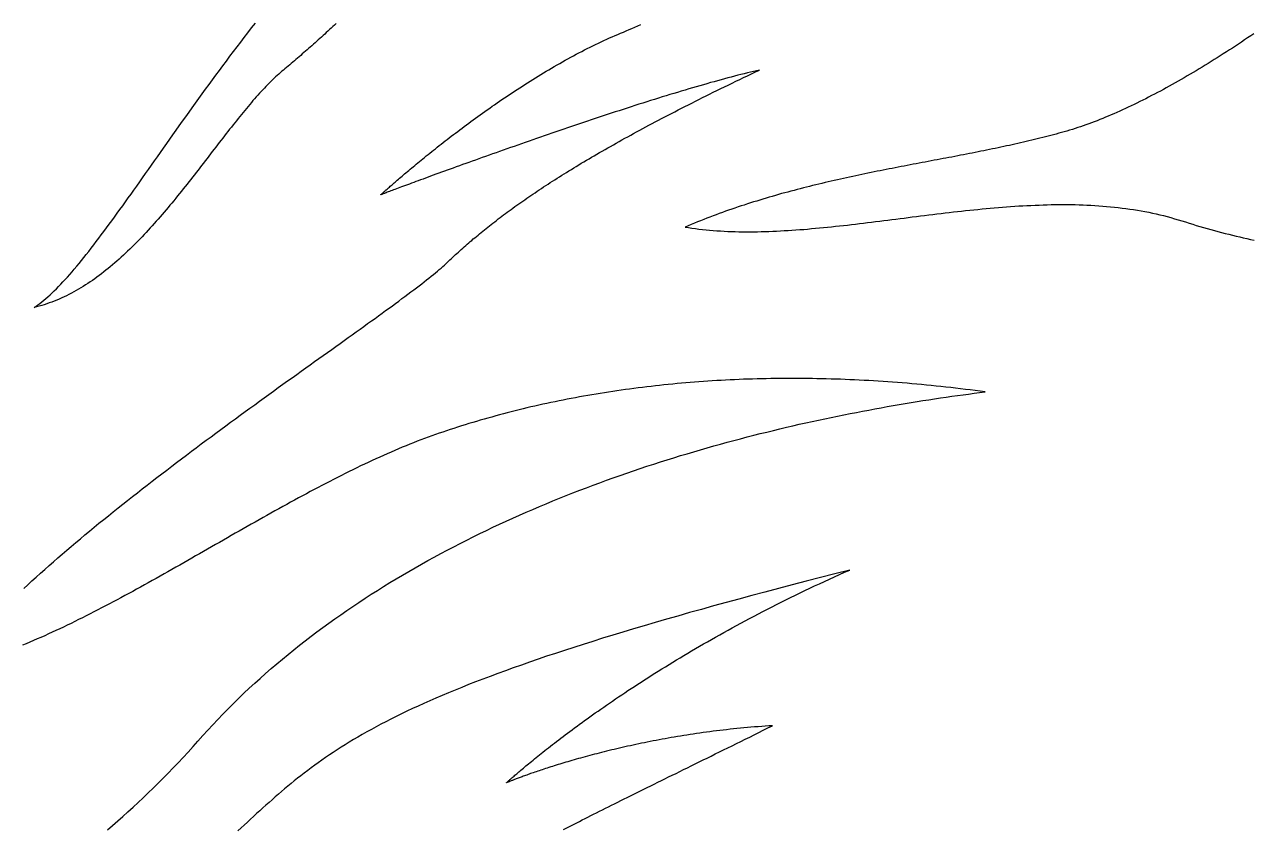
# Model space of a CAD drawing. Extents: x 5 to 105, y 2 to 136.
# Drawn here: x 23.48 to 37.65, y 98.69 to 107.98 of the extents above; entities that cross this region are included whole.
import ezdxf

# ---------------------------------------------------------------- set-up
doc = ezdxf.new("R2010")
doc.units = 0
doc.layers.get('0').update_dxf_attribs({"linetype": 'CONTINUOUS'})

msp = doc.modelspace()

# ---------------------------------------------------------------- linework, layer by layer
at = {"color": 7}
msp.add_lwpolyline([(31.1021, 105.6408), (31.1021, 105.6408)], close=True, dxfattribs=at)
for points in [[(23.5861, 104.712, 0), (23.6083, 104.727, 0), (23.6307, 104.743, 0), (23.6533, 104.76, 0), (23.6762, 104.777, 0), (23.6994, 104.796, 0), (23.7228, 104.816, 0), (23.7465, 104.837, 0), (23.7704, 104.859, 0), (23.7946, 104.881, 0), (23.8191, 104.905, 0), (23.8438, 104.929, 0), (23.8688, 104.955, 0), (23.894, 104.981, 0), (23.9195, 105.008, 0), (23.9452, 105.036, 0), (23.9712, 105.065, 0), (23.9975, 105.095, 0), (24.024, 105.126, 0), (24.0508, 105.157, 0), (24.0778, 105.189, 0), (24.1051, 105.222, 0), (24.1327, 105.256, 0), (24.1605, 105.29, 0), (24.1886, 105.325, 0), (24.2169, 105.361, 0), (24.2455, 105.398, 0), (24.2744, 105.435, 0), (24.3035, 105.473, 0), (24.3329, 105.512, 0), (24.3625, 105.551, 0), (24.3924, 105.591, 0), (24.4226, 105.631, 0), (24.453, 105.673, 0), (24.4837, 105.714, 0), (24.5147, 105.757, 0), (24.5459, 105.8, 0), (24.5774, 105.843, 0), (24.6092, 105.887, 0), (24.6412, 105.932, 0), (24.6735, 105.977, 0), (24.706, 106.022, 0), (24.7388, 106.069, 0), (24.7719, 106.115, 0), (24.8052, 106.162, 0), (24.8388, 106.21, 0), (24.8727, 106.258, 0), (24.9069, 106.306, 0), (24.9413, 106.355, 0), (24.9759, 106.404, 0), (25.0109, 106.453, 0), (25.0461, 106.503, 0), (25.0815, 106.553, 0), (25.1173, 106.604, 0), (25.1533, 106.655, 0), (25.1896, 106.706, 0), (25.2261, 106.758, 0), (25.2629, 106.809, 0), (25.3, 106.862, 0), (25.3374, 106.914, 0), (25.375, 106.967, 0), (25.4129, 107.019, 0), (25.451, 107.072, 0), (25.4894, 107.126, 0), (25.5281, 107.179, 0), (25.5671, 107.233, 0), (25.6064, 107.286, 0), (25.6459, 107.34, 0), (25.6856, 107.394, 0), (25.7257, 107.449, 0), (25.766, 107.503, 0), (25.8066, 107.557, 0), (25.8475, 107.612, 0), (25.8886, 107.666, 0), (25.93, 107.721, 0), (25.9717, 107.775, 0), (26.0137, 107.83, 0), (26.0559, 107.885, 0), (26.0984, 107.939, 0), (26.1412, 107.994, 0)], [(27.0735, 107.99, 0), (27.0545, 107.972, 0), (27.0356, 107.955, 0), (27.0167, 107.938, 0), (26.9979, 107.92, 0), (26.9791, 107.903, 0), (26.9603, 107.886, 0), (26.9416, 107.869, 0), (26.923, 107.852, 0), (26.9043, 107.835, 0), (26.8857, 107.818, 0), (26.8672, 107.802, 0), (26.8486, 107.785, 0), (26.8302, 107.768, 0), (26.8117, 107.752, 0), (26.7933, 107.735, 0), (26.7749, 107.719, 0), (26.7565, 107.703, 0), (26.7381, 107.687, 0), (26.7198, 107.671, 0), (26.7015, 107.655, 0), (26.6832, 107.639, 0), (26.665, 107.623, 0), (26.6467, 107.607, 0), (26.6285, 107.591, 0), (26.6103, 107.576, 0), (26.5921, 107.56, 0), (26.5739, 107.545, 0), (26.5557, 107.529, 0), (26.5376, 107.514, 0), (26.5194, 107.499, 0), (26.5013, 107.484, 0), (26.4831, 107.469, 0), (26.465, 107.454, 0)], [(30.3583, 107.879, 0), (30.3905, 107.892, 0), (30.423, 107.906, 0), (30.4559, 107.92, 0), (30.489, 107.935, 0), (30.5224, 107.95, 0), (30.5562, 107.965, 0), (30.5902, 107.98, 0)], [(27.589, 106.014, 0), (27.5893, 106.015, 0), (27.5901, 106.015, 0), (27.5914, 106.017, 0), (27.5932, 106.018, 0), (27.5955, 106.02, 0), (27.5983, 106.023, 0), (27.6016, 106.026, 0), (27.6055, 106.029, 0), (27.6098, 106.033, 0), (27.6146, 106.038, 0), (27.6198, 106.042, 0), (27.6256, 106.048, 0), (27.6318, 106.053, 0), (27.6385, 106.059, 0), (27.6457, 106.066, 0), (27.6533, 106.072, 0), (27.6614, 106.08, 0), (27.6699, 106.087, 0), (27.6789, 106.095, 0), (27.6884, 106.103, 0), (27.6982, 106.112, 0), (27.7085, 106.121, 0), (27.7192, 106.13, 0), (27.7304, 106.14, 0), (27.742, 106.15, 0), (27.754, 106.161, 0), (27.7664, 106.171, 0), (27.7792, 106.182, 0), (27.7924, 106.194, 0), (27.8061, 106.206, 0), (27.8201, 106.218, 0), (27.8345, 106.23, 0), (27.8493, 106.242, 0), (27.8645, 106.255, 0), (27.8801, 106.268, 0), (27.896, 106.282, 0), (27.9123, 106.296, 0), (27.929, 106.309, 0), (27.946, 106.324, 0), (27.9634, 106.338, 0), (27.9812, 106.353, 0), (27.9993, 106.368, 0), (28.0177, 106.383, 0), (28.0365, 106.398, 0), (28.0556, 106.414, 0), (28.0751, 106.43, 0), (28.0949, 106.446, 0), (28.115, 106.462, 0), (28.1354, 106.479, 0), (28.1561, 106.495, 0), (28.1772, 106.512, 0), (28.1985, 106.529, 0), (28.2202, 106.546, 0), (28.2421, 106.564, 0), (28.2644, 106.581, 0), (28.2869, 106.599, 0), (28.3097, 106.617, 0), (28.3328, 106.635, 0), (28.3562, 106.653, 0), (28.3799, 106.671, 0), (28.4038, 106.689, 0), (28.428, 106.708, 0), (28.4524, 106.727, 0), (28.4771, 106.745, 0), (28.502, 106.764, 0), (28.5272, 106.783, 0), (28.5526, 106.802, 0), (28.5783, 106.821, 0), (28.6042, 106.84, 0), (28.6303, 106.859, 0), (28.6567, 106.879, 0), (28.6833, 106.898, 0), (28.7101, 106.917, 0), (28.7371, 106.937, 0), (28.7643, 106.956, 0), (28.7917, 106.976, 0), (28.8193, 106.995, 0), (28.8471, 107.015, 0), (28.8751, 107.035, 0), (28.9033, 107.054, 0), (28.9316, 107.074, 0), (28.9602, 107.093, 0), (28.9889, 107.113, 0), (29.0178, 107.133, 0), (29.0468, 107.152, 0), (29.076, 107.172, 0), (29.1054, 107.191, 0), (29.1349, 107.211, 0), (29.1646, 107.23, 0), (29.1944, 107.25, 0), (29.2243, 107.269, 0), (29.2544, 107.288, 0), (29.2846, 107.307, 0), (29.3149, 107.327, 0), (29.3454, 107.346, 0), (29.376, 107.365, 0), (29.4066, 107.384, 0), (29.4374, 107.402, 0), (29.4683, 107.421, 0), (29.4993, 107.44, 0), (29.5304, 107.458, 0), (29.5616, 107.476, 0), (29.5929, 107.495, 0), (29.6242, 107.513, 0), (29.6557, 107.531, 0), (29.6872, 107.549, 0), (29.7187, 107.566, 0), (29.7504, 107.584, 0), (29.7821, 107.601, 0), (29.8138, 107.618, 0), (29.8456, 107.635, 0), (29.8775, 107.652, 0), (29.9094, 107.669, 0), (29.9414, 107.685, 0), (29.9733, 107.701, 0), (30.0053, 107.717, 0), (30.0374, 107.733, 0), (30.0694, 107.749, 0), (30.1015, 107.764, 0), (30.1336, 107.78, 0), (30.1657, 107.794, 0), (30.1978, 107.809, 0), (30.2299, 107.824, 0), (30.262, 107.838, 0), (30.2941, 107.852, 0), (30.3262, 107.865, 0), (30.3583, 107.879, 0)], [(37.6692, 107.871, 0), (37.634, 107.848, 0), (37.5988, 107.824, 0), (37.5637, 107.801, 0), (37.5286, 107.777, 0), (37.4934, 107.754, 0), (37.4583, 107.731, 0), (37.4233, 107.708, 0), (37.3882, 107.686, 0), (37.3531, 107.663, 0), (37.3181, 107.641, 0), (37.2831, 107.618, 0), (37.2482, 107.596, 0), (37.2132, 107.574, 0), (37.1783, 107.553, 0), (37.1434, 107.531, 0), (37.1086, 107.51, 0), (37.0738, 107.488, 0), (37.039, 107.467, 0), (37.0043, 107.446, 0), (36.9696, 107.426, 0), (36.935, 107.405, 0), (36.9004, 107.385, 0), (36.8658, 107.365, 0), (36.8313, 107.345, 0), (36.7969, 107.325, 0), (36.7625, 107.306, 0), (36.7281, 107.286, 0), (36.6938, 107.267, 0), (36.6596, 107.249, 0), (36.6254, 107.23, 0), (36.5913, 107.211, 0), (36.5573, 107.193, 0), (36.5233, 107.175, 0), (36.4894, 107.158, 0), (36.4556, 107.14, 0), (36.4218, 107.123, 0), (36.3881, 107.106, 0), (36.3545, 107.089, 0), (36.3209, 107.073, 0), (36.2875, 107.056, 0), (36.2541, 107.04, 0), (36.2208, 107.024, 0), (36.1876, 107.009, 0), (36.1544, 106.994, 0), (36.1214, 106.979, 0), (36.0884, 106.964, 0), (36.0556, 106.95, 0), (36.0228, 106.936, 0), (35.9901, 106.922, 0), (35.9575, 106.908, 0), (35.9251, 106.895, 0), (35.8927, 106.882, 0), (35.8604, 106.869, 0), (35.8282, 106.857, 0), (35.7962, 106.845, 0), (35.7642, 106.833, 0), (35.7323, 106.821, 0), (35.7006, 106.81, 0), (35.669, 106.799, 0), (35.6375, 106.789, 0), (35.6061, 106.779, 0), (35.5748, 106.769, 0), (35.5436, 106.759, 0), (35.5126, 106.75, 0), (35.4817, 106.741, 0)], [(26.465, 107.454, 0), (26.4468, 107.439, 0), (26.4287, 107.423, 0), (26.4104, 107.407, 0), (26.3922, 107.391, 0), (26.3739, 107.374, 0), (26.3556, 107.357, 0), (26.3372, 107.339, 0), (26.3189, 107.321, 0), (26.3004, 107.303, 0), (26.282, 107.284, 0), (26.2634, 107.265, 0), (26.2449, 107.246, 0), (26.2263, 107.226, 0), (26.2077, 107.206, 0), (26.189, 107.185, 0), (26.1703, 107.165, 0), (26.1515, 107.144, 0), (26.1327, 107.122, 0), (26.1138, 107.101, 0), (26.0949, 107.079, 0), (26.0759, 107.056, 0), (26.0569, 107.034, 0), (26.0379, 107.011, 0), (26.0187, 106.988, 0), (25.9996, 106.965, 0), (25.9803, 106.941, 0), (25.961, 106.918, 0), (25.9417, 106.894, 0), (25.9223, 106.869, 0), (25.9029, 106.845, 0), (25.8833, 106.82, 0), (25.8638, 106.796, 0), (25.8441, 106.771, 0), (25.8244, 106.745, 0), (25.8047, 106.72, 0), (25.7848, 106.695, 0), (25.7649, 106.669, 0), (25.745, 106.643, 0), (25.7249, 106.617, 0), (25.7048, 106.591, 0), (25.6847, 106.565, 0), (25.6644, 106.539, 0), (25.6441, 106.512, 0), (25.6238, 106.486, 0), (25.6033, 106.459, 0), (25.5828, 106.432, 0), (25.5622, 106.405, 0), (25.5415, 106.379, 0), (25.5208, 106.352, 0), (25.4999, 106.325, 0), (25.479, 106.298, 0), (25.458, 106.271, 0), (25.437, 106.244, 0), (25.4158, 106.217, 0), (25.3946, 106.189, 0), (25.3733, 106.162, 0), (25.3519, 106.135, 0), (25.3304, 106.108, 0), (25.3088, 106.081, 0), (25.2871, 106.054, 0), (25.2654, 106.027, 0), (25.2435, 106, 0), (25.2216, 105.973, 0), (25.1996, 105.946, 0), (25.1775, 105.919, 0), (25.1553, 105.893, 0), (25.133, 105.866, 0), (25.1106, 105.839, 0), (25.0881, 105.813, 0), (25.0655, 105.787, 0), (25.0428, 105.76, 0), (25.02, 105.734, 0), (24.9971, 105.708, 0), (24.9741, 105.682, 0), (24.9511, 105.657, 0), (24.9279, 105.631, 0), (24.9046, 105.606, 0), (24.8812, 105.58, 0), (24.8577, 105.555, 0), (24.834, 105.53, 0), (24.8103, 105.506, 0), (24.7865, 105.481, 0), (24.7626, 105.457, 0), (24.7385, 105.433, 0), (24.7143, 105.409, 0), (24.6901, 105.385, 0), (24.6657, 105.362, 0), (24.6412, 105.339, 0), (24.6166, 105.316, 0), (24.5918, 105.293, 0), (24.567, 105.271, 0), (24.542, 105.249, 0), (24.5169, 105.227, 0), (24.4917, 105.205, 0), (24.4664, 105.184, 0), (24.4409, 105.163, 0), (24.4154, 105.143, 0), (24.3897, 105.123, 0), (24.3638, 105.103, 0), (24.3379, 105.083, 0), (24.3118, 105.064, 0), (24.2856, 105.045, 0), (24.2593, 105.026, 0), (24.2328, 105.008, 0), (24.2062, 104.991, 0), (24.1795, 104.973, 0), (24.1526, 104.956, 0), (24.1256, 104.94, 0), (24.0985, 104.924, 0), (24.0712, 104.908, 0), (24.0438, 104.893, 0), (24.0163, 104.878, 0), (23.9886, 104.863, 0), (23.9608, 104.849, 0), (23.9329, 104.836, 0), (23.9048, 104.823, 0), (23.8765, 104.81, 0), (23.8481, 104.798, 0), (23.8196, 104.786, 0), (23.791, 104.775, 0), (23.7621, 104.765, 0), (23.7332, 104.755, 0), (23.7041, 104.745, 0), (23.6748, 104.736, 0), (23.6454, 104.727, 0), (23.6158, 104.72, 0), (23.5861, 104.712, 0)], [(31.9622, 107.454, 0), (31.928, 107.446, 0), (31.8931, 107.438, 0), (31.8578, 107.429, 0), (31.8219, 107.421, 0), (31.7855, 107.411, 0), (31.7487, 107.402, 0), (31.7113, 107.393, 0), (31.6735, 107.383, 0), (31.6353, 107.373, 0), (31.5966, 107.363, 0), (31.5575, 107.352, 0), (31.5179, 107.341, 0), (31.478, 107.33, 0), (31.4377, 107.319, 0), (31.397, 107.308, 0), (31.3559, 107.296, 0), (31.3145, 107.284, 0), (31.2727, 107.272, 0), (31.2307, 107.26, 0), (31.1883, 107.248, 0), (31.1456, 107.235, 0), (31.1027, 107.222, 0), (31.0594, 107.209, 0), (31.016, 107.196, 0), (30.9722, 107.183, 0), (30.9283, 107.17, 0), (30.8841, 107.156, 0), (30.8397, 107.143, 0), (30.7951, 107.129, 0), (30.7504, 107.115, 0), (30.7054, 107.101, 0), (30.6604, 107.087, 0), (30.6152, 107.072, 0), (30.5698, 107.058, 0), (30.5243, 107.043, 0), (30.4788, 107.029, 0), (30.4331, 107.014, 0), (30.3874, 106.999, 0), (30.3416, 106.984, 0), (30.2958, 106.97, 0), (30.2499, 106.955, 0), (30.204, 106.939, 0), (30.1581, 106.924, 0), (30.1122, 106.909, 0), (30.0663, 106.894, 0), (30.0204, 106.879, 0), (29.9746, 106.863, 0), (29.9288, 106.848, 0), (29.8831, 106.833, 0), (29.8375, 106.817, 0), (29.7919, 106.802, 0), (29.7465, 106.787, 0), (29.7012, 106.771, 0), (29.656, 106.756, 0), (29.611, 106.74, 0), (29.5661, 106.725, 0), (29.5214, 106.71, 0), (29.4769, 106.694, 0), (29.4325, 106.679, 0), (29.3884, 106.664, 0), (29.3445, 106.649, 0), (29.3009, 106.633, 0), (29.2574, 106.618, 0), (29.2143, 106.603, 0), (29.1714, 106.588, 0), (29.1288, 106.573, 0), (29.0865, 106.558, 0), (29.0446, 106.544, 0), (29.0029, 106.529, 0), (28.9616, 106.514, 0), (28.9206, 106.5, 0), (28.8801, 106.486, 0), (28.8398, 106.471, 0), (28.8, 106.457, 0), (28.7606, 106.443, 0), (28.7216, 106.429, 0), (28.683, 106.415, 0), (28.6449, 106.402, 0), (28.6072, 106.388, 0), (28.57, 106.375, 0), (28.5333, 106.362, 0), (28.497, 106.349, 0), (28.4613, 106.336, 0), (28.4261, 106.323, 0), (28.3914, 106.31, 0), (28.3573, 106.298, 0), (28.3238, 106.286, 0), (28.2908, 106.274, 0), (28.2584, 106.262, 0), (28.2266, 106.25, 0), (28.1954, 106.239, 0), (28.1648, 106.228, 0), (28.1349, 106.217, 0), (28.1056, 106.206, 0), (28.077, 106.196, 0), (28.049, 106.185, 0), (28.0218, 106.175, 0), (27.9952, 106.166, 0), (27.9694, 106.156, 0), (27.9443, 106.147, 0), (27.9199, 106.138, 0), (27.8963, 106.129, 0), (27.8735, 106.121, 0), (27.8514, 106.112, 0), (27.8301, 106.105, 0), (27.8096, 106.097, 0), (27.79, 106.09, 0), (27.7712, 106.083, 0), (27.7532, 106.076, 0), (27.7361, 106.07, 0), (27.7199, 106.064, 0), (27.7045, 106.058, 0), (27.69, 106.052, 0), (27.6765, 106.047, 0), (27.6639, 106.043, 0), (27.6522, 106.038, 0), (27.6414, 106.034, 0), (27.6316, 106.03, 0), (27.6228, 106.027, 0), (27.615, 106.024, 0), (27.6082, 106.022, 0), (27.6024, 106.019, 0), (27.5976, 106.018, 0), (27.5939, 106.016, 0), (27.5912, 106.015, 0), (27.5896, 106.015, 0), (27.589, 106.014, 0)], [(28.3568, 105.233, 0), (28.3724, 105.248, 0), (28.3881, 105.263, 0), (28.404, 105.278, 0), (28.42, 105.293, 0), (28.4361, 105.308, 0), (28.4523, 105.323, 0), (28.4686, 105.338, 0), (28.4851, 105.353, 0), (28.5017, 105.368, 0), (28.5185, 105.383, 0), (28.5353, 105.398, 0), (28.5524, 105.413, 0), (28.5695, 105.428, 0), (28.5869, 105.443, 0), (28.6043, 105.458, 0), (28.6219, 105.473, 0), (28.6397, 105.488, 0), (28.6576, 105.504, 0), (28.6756, 105.519, 0), (28.6938, 105.534, 0), (28.7122, 105.549, 0), (28.7307, 105.565, 0), (28.7494, 105.58, 0), (28.7683, 105.595, 0), (28.7873, 105.611, 0), (28.8065, 105.626, 0), (28.8258, 105.641, 0), (28.8454, 105.657, 0), (28.8651, 105.672, 0), (28.885, 105.688, 0), (28.905, 105.703, 0), (28.9252, 105.719, 0), (28.9457, 105.735, 0), (28.9663, 105.75, 0), (28.987, 105.766, 0), (29.008, 105.782, 0), (29.0292, 105.797, 0), (29.0505, 105.813, 0), (29.0721, 105.829, 0), (29.0938, 105.845, 0), (29.1158, 105.861, 0), (29.1379, 105.877, 0), (29.1602, 105.893, 0), (29.1828, 105.909, 0), (29.2055, 105.925, 0), (29.2285, 105.941, 0), (29.2517, 105.957, 0), (29.2751, 105.973, 0), (29.2986, 105.989, 0), (29.3225, 106.006, 0), (29.3465, 106.022, 0), (29.3707, 106.038, 0), (29.3952, 106.055, 0), (29.4199, 106.071, 0), (29.4448, 106.088, 0), (29.47, 106.104, 0), (29.4953, 106.121, 0), (29.5209, 106.138, 0), (29.5468, 106.154, 0), (29.5729, 106.171, 0), (29.5992, 106.188, 0), (29.6257, 106.205, 0), (29.6525, 106.222, 0), (29.6796, 106.239, 0), (29.7068, 106.256, 0), (29.7344, 106.273, 0), (29.7622, 106.29, 0), (29.7902, 106.307, 0), (29.8185, 106.325, 0), (29.847, 106.342, 0), (29.8758, 106.36, 0), (29.9049, 106.377, 0), (29.9342, 106.395, 0), (29.9638, 106.412, 0), (29.9937, 106.43, 0), (30.0238, 106.448, 0), (30.0542, 106.465, 0), (30.0848, 106.483, 0), (30.1158, 106.501, 0), (30.147, 106.519, 0), (30.1785, 106.537, 0), (30.2102, 106.555, 0), (30.2423, 106.573, 0), (30.2746, 106.592, 0), (30.3073, 106.61, 0), (30.3402, 106.628, 0), (30.3734, 106.647, 0), (30.4069, 106.666, 0), (30.4407, 106.684, 0), (30.4747, 106.703, 0), (30.5091, 106.722, 0), (30.5438, 106.74, 0), (30.5788, 106.759, 0), (30.6141, 106.778, 0), (30.6497, 106.798, 0), (30.6856, 106.817, 0), (30.7218, 106.836, 0), (30.7583, 106.855, 0), (30.7951, 106.875, 0), (30.8323, 106.894, 0), (30.8698, 106.914, 0), (30.9075, 106.933, 0), (30.9457, 106.953, 0), (30.9841, 106.973, 0), (31.0229, 106.993, 0), (31.062, 107.013, 0), (31.1014, 107.033, 0), (31.1411, 107.053, 0), (31.1812, 107.073, 0), (31.2216, 107.094, 0), (31.2624, 107.114, 0), (31.3035, 107.135, 0), (31.345, 107.155, 0), (31.3867, 107.176, 0), (31.4289, 107.197, 0), (31.4714, 107.218, 0), (31.5142, 107.239, 0), (31.5574, 107.26, 0), (31.6009, 107.281, 0), (31.6448, 107.302, 0), (31.6891, 107.324, 0), (31.7337, 107.345, 0), (31.7787, 107.367, 0), (31.824, 107.388, 0), (31.8697, 107.41, 0), (31.9158, 107.432, 0), (31.9622, 107.454, 0)], [(35.4817, 106.741, 0), (35.4508, 106.732, 0), (35.4198, 106.724, 0), (35.3888, 106.715, 0), (35.3576, 106.707, 0), (35.3264, 106.699, 0), (35.2951, 106.69, 0), (35.2636, 106.682, 0), (35.2321, 106.674, 0), (35.2005, 106.666, 0), (35.1689, 106.658, 0), (35.1371, 106.651, 0), (35.1053, 106.643, 0), (35.0733, 106.635, 0), (35.0413, 106.628, 0), (35.0093, 106.62, 0), (34.9771, 106.613, 0), (34.9448, 106.606, 0), (34.9125, 106.599, 0), (34.8801, 106.591, 0), (34.8477, 106.584, 0), (34.8151, 106.577, 0), (34.7825, 106.57, 0), (34.7498, 106.563, 0), (34.717, 106.556, 0), (34.6842, 106.549, 0), (34.6512, 106.543, 0), (34.6182, 106.536, 0), (34.5852, 106.529, 0), (34.5521, 106.522, 0), (34.5189, 106.516, 0), (34.4856, 106.509, 0), (34.4523, 106.502, 0), (34.4189, 106.496, 0), (34.3854, 106.489, 0), (34.3519, 106.483, 0), (34.3183, 106.476, 0), (34.2847, 106.47, 0), (34.2509, 106.463, 0), (34.2172, 106.457, 0), (34.1833, 106.45, 0), (34.1494, 106.444, 0), (34.1155, 106.437, 0), (34.0815, 106.431, 0), (34.0474, 106.425, 0), (34.0133, 106.418, 0), (33.9791, 106.412, 0), (33.9449, 106.405, 0), (33.9106, 106.399, 0), (33.8763, 106.392, 0), (33.8419, 106.386, 0), (33.8074, 106.379, 0), (33.7729, 106.373, 0), (33.7384, 106.366, 0), (33.7038, 106.359, 0), (33.6692, 106.353, 0), (33.6345, 106.346, 0), (33.5997, 106.34, 0), (33.565, 106.333, 0), (33.5301, 106.326, 0), (33.4953, 106.319, 0), (33.4604, 106.312, 0), (33.4254, 106.306, 0), (33.3904, 106.299, 0), (33.3554, 106.292, 0), (33.3203, 106.285, 0), (33.2852, 106.277, 0), (33.2501, 106.27, 0), (33.2149, 106.263, 0), (33.1796, 106.256, 0), (33.1444, 106.249, 0), (33.1091, 106.241, 0), (33.0738, 106.234, 0), (33.0384, 106.226, 0), (33.003, 106.218, 0), (32.9676, 106.211, 0), (32.9321, 106.203, 0), (32.8966, 106.195, 0), (32.8611, 106.187, 0), (32.8256, 106.179, 0), (32.79, 106.171, 0), (32.7544, 106.163, 0), (32.7188, 106.154, 0), (32.6831, 106.146, 0), (32.6475, 106.138, 0), (32.6118, 106.129, 0), (32.576, 106.12, 0), (32.5403, 106.111, 0), (32.5045, 106.102, 0), (32.4688, 106.093, 0), (32.4329, 106.084, 0), (32.3971, 106.075, 0), (32.3613, 106.065, 0), (32.3254, 106.056, 0), (32.2896, 106.046, 0), (32.2537, 106.036, 0), (32.2178, 106.027, 0), (32.1819, 106.017, 0), (32.1459, 106.006, 0), (32.11, 105.996, 0), (32.074, 105.986, 0), (32.0381, 105.975, 0), (32.0021, 105.964, 0), (31.9661, 105.953, 0), (31.9301, 105.942, 0), (31.8941, 105.931, 0), (31.8581, 105.92, 0), (31.8221, 105.908, 0), (31.7861, 105.896, 0), (31.7501, 105.885, 0), (31.7141, 105.873, 0), (31.6781, 105.86, 0), (31.642, 105.848, 0), (31.606, 105.836, 0), (31.57, 105.823, 0), (31.534, 105.81, 0), (31.4979, 105.797, 0), (31.4619, 105.784, 0), (31.4259, 105.77, 0), (31.3899, 105.757, 0), (31.3539, 105.743, 0), (31.3179, 105.729, 0), (31.2819, 105.715, 0), (31.2459, 105.7, 0), (31.2099, 105.686, 0), (31.174, 105.671, 0), (31.138, 105.656, 0), (31.1021, 105.641, 0)], [(31.1022, 105.641, 0), (31.1421, 105.635, 0), (31.1823, 105.629, 0), (31.2226, 105.623, 0), (31.2632, 105.618, 0), (31.304, 105.613, 0), (31.345, 105.609, 0), (31.3862, 105.605, 0), (31.4276, 105.602, 0), (31.4692, 105.599, 0), (31.511, 105.596, 0), (31.553, 105.594, 0), (31.5952, 105.592, 0), (31.6375, 105.59, 0), (31.6801, 105.589, 0), (31.7228, 105.588, 0), (31.7656, 105.587, 0), (31.8087, 105.587, 0), (31.8519, 105.587, 0), (31.8953, 105.587, 0), (31.9388, 105.588, 0), (31.9825, 105.589, 0), (32.0264, 105.59, 0), (32.0704, 105.592, 0), (32.1145, 105.593, 0), (32.1588, 105.595, 0), (32.2032, 105.597, 0), (32.2478, 105.6, 0), (32.2925, 105.603, 0), (32.3373, 105.605, 0), (32.3823, 105.609, 0), (32.4274, 105.612, 0), (32.4726, 105.615, 0), (32.5179, 105.619, 0), (32.5634, 105.623, 0), (32.6089, 105.627, 0), (32.6546, 105.631, 0), (32.7003, 105.636, 0), (32.7462, 105.64, 0), (32.7922, 105.645, 0), (32.8382, 105.65, 0), (32.8844, 105.655, 0), (32.9306, 105.66, 0), (32.9769, 105.665, 0), (33.0233, 105.671, 0), (33.0698, 105.676, 0), (33.1164, 105.682, 0), (33.163, 105.687, 0), (33.2097, 105.693, 0), (33.2565, 105.699, 0), (33.3033, 105.704, 0), (33.3502, 105.71, 0), (33.3971, 105.716, 0), (33.4441, 105.722, 0), (33.4912, 105.728, 0), (33.5383, 105.734, 0), (33.5854, 105.74, 0), (33.6326, 105.746, 0), (33.6798, 105.752, 0), (33.727, 105.758, 0), (33.7743, 105.764, 0), (33.8216, 105.77, 0), (33.8689, 105.776, 0), (33.9163, 105.782, 0), (33.9636, 105.788, 0), (34.011, 105.793, 0), (34.0584, 105.799, 0), (34.1058, 105.805, 0), (34.1532, 105.81, 0), (34.2006, 105.816, 0), (34.248, 105.821, 0), (34.2953, 105.826, 0), (34.3427, 105.832, 0), (34.3901, 105.837, 0), (34.4374, 105.842, 0), (34.4848, 105.846, 0), (34.5321, 105.851, 0), (34.5794, 105.855, 0), (34.6266, 105.86, 0), (34.6738, 105.864, 0), (34.721, 105.868, 0), (34.7682, 105.872, 0), (34.8153, 105.875, 0), (34.8624, 105.879, 0), (34.9094, 105.882, 0), (34.9563, 105.885, 0), (35.0032, 105.888, 0), (35.0501, 105.89, 0), (35.0969, 105.892, 0), (35.1436, 105.894, 0), (35.1903, 105.896, 0), (35.2369, 105.898, 0), (35.2834, 105.899, 0), (35.3298, 105.9, 0), (35.3762, 105.901, 0), (35.4224, 105.901, 0), (35.4686, 105.901, 0), (35.5147, 105.901, 0), (35.5607, 105.9, 0), (35.6066, 105.9, 0), (35.6524, 105.898, 0), (35.6981, 105.897, 0), (35.7437, 105.895, 0), (35.7892, 105.893, 0), (35.8345, 105.89, 0), (35.8798, 105.887, 0), (35.9249, 105.884, 0), (35.9699, 105.88, 0), (36.0148, 105.876, 0), (36.0596, 105.872, 0), (36.1042, 105.867, 0), (36.1487, 105.861, 0), (36.193, 105.856, 0), (36.2372, 105.849, 0), (36.2813, 105.843, 0), (36.3252, 105.836, 0), (36.369, 105.828, 0), (36.4126, 105.82, 0), (36.456, 105.812, 0), (36.4993, 105.803, 0), (36.5424, 105.793, 0), (36.5853, 105.783, 0), (36.6281, 105.773, 0), (36.6707, 105.762, 0), (36.7131, 105.75, 0), (36.7554, 105.738, 0), (36.7974, 105.726, 0), (36.8393, 105.713, 0)], [(36.8393, 105.713, 0), (36.8811, 105.7, 0), (36.9228, 105.686, 0), (36.9645, 105.674, 0), (37.0062, 105.661, 0), (37.0479, 105.649, 0), (37.0896, 105.637, 0), (37.1313, 105.625, 0), (37.173, 105.613, 0), (37.2147, 105.602, 0), (37.2564, 105.591, 0), (37.2981, 105.58, 0), (37.3399, 105.569, 0), (37.3816, 105.558, 0), (37.4234, 105.548, 0), (37.4651, 105.538, 0), (37.5069, 105.528, 0), (37.5488, 105.518, 0), (37.5906, 105.508, 0), (37.6325, 105.499, 0), (37.6745, 105.49, 0)], [(23.4663, 101.47, 0), (23.5137, 101.514, 0), (23.5616, 101.558, 0), (23.61, 101.601, 0), (23.659, 101.646, 0), (23.7085, 101.69, 0), (23.7584, 101.734, 0), (23.8088, 101.778, 0), (23.8597, 101.822, 0), (23.9111, 101.867, 0), (23.9628, 101.911, 0), (24.015, 101.955, 0), (24.0675, 102, 0), (24.1204, 102.044, 0), (24.1737, 102.088, 0), (24.2273, 102.133, 0), (24.2813, 102.177, 0), (24.3355, 102.222, 0), (24.39, 102.266, 0), (24.4449, 102.31, 0), (24.4999, 102.355, 0), (24.5552, 102.399, 0), (24.6108, 102.443, 0), (24.6665, 102.487, 0), (24.7224, 102.531, 0), (24.7785, 102.575, 0), (24.8348, 102.619, 0), (24.8912, 102.663, 0), (24.9477, 102.707, 0), (25.0043, 102.75, 0), (25.061, 102.794, 0), (25.1178, 102.837, 0), (25.1747, 102.881, 0), (25.2316, 102.924, 0), (25.2885, 102.967, 0), (25.3454, 103.01, 0), (25.4023, 103.053, 0), (25.4592, 103.095, 0), (25.5161, 103.138, 0), (25.5728, 103.18, 0), (25.6295, 103.222, 0), (25.6862, 103.264, 0), (25.7427, 103.305, 0), (25.7991, 103.347, 0), (25.8553, 103.388, 0), (25.9114, 103.429, 0), (25.9673, 103.47, 0), (26.023, 103.511, 0), (26.0785, 103.551, 0), (26.1338, 103.591, 0), (26.1888, 103.631, 0), (26.2436, 103.671, 0), (26.2981, 103.71, 0), (26.3523, 103.749, 0), (26.4062, 103.788, 0), (26.4598, 103.827, 0), (26.513, 103.865, 0), (26.5659, 103.903, 0), (26.6184, 103.94, 0), (26.6705, 103.978, 0), (26.7222, 104.015, 0), (26.7735, 104.052, 0), (26.8243, 104.088, 0), (26.8747, 104.124, 0), (26.9246, 104.16, 0), (26.974, 104.195, 0), (27.0229, 104.23, 0), (27.0713, 104.264, 0), (27.1192, 104.298, 0), (27.1665, 104.332, 0), (27.2132, 104.366, 0), (27.2593, 104.399, 0), (27.3048, 104.431, 0), (27.3497, 104.464, 0), (27.3939, 104.495, 0), (27.4375, 104.527, 0), (27.4804, 104.558, 0), (27.5226, 104.588, 0), (27.5641, 104.618, 0), (27.6049, 104.648, 0), (27.645, 104.677, 0), (27.6843, 104.705, 0), (27.7228, 104.733, 0), (27.7605, 104.761, 0), (27.7974, 104.788, 0), (27.8335, 104.815, 0), (27.8688, 104.841, 0), (27.9032, 104.867, 0), (27.9367, 104.892, 0), (27.9693, 104.917, 0), (28.0011, 104.941, 0), (28.0319, 104.964, 0), (28.0617, 104.987, 0), (28.0906, 105.01, 0), (28.1186, 105.032, 0), (28.1455, 105.053, 0), (28.1714, 105.074, 0), (28.1964, 105.094, 0), (28.2202, 105.113, 0), (28.243, 105.132, 0), (28.2648, 105.151, 0), (28.2854, 105.168, 0), (28.305, 105.185, 0), (28.3234, 105.202, 0), (28.3407, 105.218, 0), (28.3568, 105.233, 0)], [(34.567, 103.739, 0), (34.51, 103.747, 0), (34.4532, 103.754, 0), (34.3964, 103.761, 0), (34.3397, 103.768, 0), (34.2831, 103.775, 0), (34.2265, 103.782, 0), (34.1701, 103.788, 0), (34.1137, 103.795, 0), (34.0574, 103.801, 0), (34.0012, 103.807, 0), (33.9451, 103.812, 0), (33.8891, 103.818, 0), (33.8332, 103.823, 0), (33.7773, 103.828, 0), (33.7216, 103.833, 0), (33.6659, 103.838, 0), (33.6103, 103.842, 0), (33.5549, 103.847, 0), (33.4995, 103.851, 0), (33.4442, 103.855, 0), (33.389, 103.859, 0), (33.3339, 103.862, 0), (33.2789, 103.866, 0), (33.2239, 103.869, 0), (33.1691, 103.872, 0), (33.1144, 103.875, 0), (33.0597, 103.877, 0), (33.0052, 103.88, 0), (32.9508, 103.882, 0), (32.8964, 103.884, 0), (32.8422, 103.886, 0), (32.788, 103.887, 0), (32.734, 103.889, 0), (32.68, 103.89, 0), (32.6262, 103.891, 0), (32.5724, 103.892, 0), (32.5188, 103.893, 0), (32.4653, 103.894, 0), (32.4118, 103.894, 0), (32.3585, 103.894, 0), (32.3053, 103.894, 0), (32.2521, 103.894, 0), (32.1991, 103.893, 0), (32.1462, 103.893, 0), (32.0934, 103.892, 0), (32.0407, 103.891, 0), (31.9881, 103.89, 0), (31.9356, 103.889, 0), (31.8832, 103.887, 0), (31.831, 103.886, 0), (31.7788, 103.884, 0), (31.7268, 103.882, 0), (31.6748, 103.879, 0), (31.623, 103.877, 0), (31.5713, 103.874, 0), (31.5197, 103.872, 0), (31.4682, 103.869, 0), (31.4168, 103.866, 0), (31.3656, 103.862, 0), (31.3144, 103.859, 0), (31.2634, 103.855, 0), (31.2125, 103.851, 0), (31.1617, 103.847, 0), (31.111, 103.843, 0), (31.0604, 103.839, 0), (31.01, 103.834, 0), (30.9597, 103.829, 0), (30.9095, 103.824, 0), (30.8594, 103.819, 0), (30.8094, 103.814, 0), (30.7596, 103.808, 0), (30.7098, 103.803, 0), (30.6602, 103.797, 0), (30.6108, 103.791, 0), (30.5614, 103.785, 0), (30.5122, 103.779, 0), (30.4631, 103.772, 0), (30.4141, 103.765, 0), (30.3652, 103.759, 0), (30.3165, 103.752, 0), (30.2679, 103.744, 0), (30.2194, 103.737, 0), (30.1711, 103.729, 0), (30.1228, 103.722, 0), (30.0747, 103.714, 0), (30.0268, 103.706, 0), (29.9789, 103.698, 0), (29.9312, 103.689, 0), (29.8837, 103.681, 0), (29.8362, 103.672, 0), (29.7889, 103.663, 0), (29.7417, 103.654, 0), (29.6947, 103.645, 0), (29.6478, 103.635, 0), (29.601, 103.626, 0), (29.5544, 103.616, 0), (29.5079, 103.606, 0), (29.4615, 103.596, 0), (29.4153, 103.586, 0), (29.3692, 103.575, 0), (29.3232, 103.565, 0), (29.2774, 103.554, 0), (29.2317, 103.543, 0), (29.1862, 103.532, 0), (29.1408, 103.52, 0), (29.0955, 103.509, 0), (29.0504, 103.497, 0), (29.0054, 103.486, 0), (28.9606, 103.474, 0), (28.9159, 103.462, 0), (28.8713, 103.449, 0), (28.8269, 103.437, 0), (28.7827, 103.424, 0), (28.7386, 103.412, 0), (28.6946, 103.399, 0), (28.6508, 103.386, 0), (28.6071, 103.373, 0), (28.5636, 103.359, 0), (28.5202, 103.346, 0), (28.477, 103.332, 0), (28.4339, 103.318, 0), (28.391, 103.304, 0), (28.3482, 103.29, 0), (28.3055, 103.276, 0), (28.2631, 103.261, 0), (28.2207, 103.246, 0), (28.1786, 103.232, 0)], [(25.4779, 99.7084, 0), (25.5346, 99.7722, 0), (25.5919, 99.8354, 0), (25.6497, 99.8979, 0), (25.7082, 99.9598, 0), (25.7673, 100.021, 0), (25.8269, 100.082, 0), (25.8871, 100.142, 0), (25.9478, 100.201, 0), (26.0092, 100.26, 0), (26.071, 100.318, 0), (26.1334, 100.376, 0), (26.1963, 100.432, 0), (26.2597, 100.489, 0), (26.3236, 100.545, 0), (26.3881, 100.6, 0), (26.453, 100.654, 0), (26.5183, 100.708, 0), (26.5842, 100.761, 0), (26.6505, 100.814, 0), (26.7173, 100.866, 0), (26.7845, 100.918, 0), (26.8521, 100.969, 0), (26.9202, 101.02, 0), (26.9886, 101.069, 0), (27.0575, 101.119, 0), (27.1268, 101.167, 0), (27.1964, 101.216, 0), (27.2665, 101.263, 0), (27.3369, 101.31, 0), (27.4077, 101.357, 0), (27.4788, 101.403, 0), (27.5502, 101.448, 0), (27.622, 101.493, 0), (27.6942, 101.538, 0), (27.7666, 101.581, 0), (27.8393, 101.625, 0), (27.9124, 101.667, 0), (27.9857, 101.71, 0), (28.0593, 101.751, 0), (28.1332, 101.793, 0), (28.2073, 101.833, 0), (28.2817, 101.873, 0), (28.3563, 101.913, 0), (28.4312, 101.952, 0), (28.5063, 101.991, 0), (28.5816, 102.029, 0), (28.6571, 102.066, 0), (28.7328, 102.104, 0), (28.8087, 102.14, 0), (28.8848, 102.176, 0), (28.961, 102.212, 0), (29.0374, 102.247, 0), (29.114, 102.282, 0), (29.1907, 102.316, 0), (29.2675, 102.35, 0), (29.3445, 102.383, 0), (29.4216, 102.416, 0), (29.4987, 102.448, 0), (29.576, 102.48, 0), (29.6534, 102.512, 0), (29.7308, 102.543, 0), (29.8084, 102.573, 0), (29.886, 102.603, 0), (29.9636, 102.633, 0), (30.0413, 102.662, 0), (30.119, 102.691, 0), (30.1967, 102.719, 0), (30.2745, 102.747, 0), (30.3523, 102.774, 0), (30.43, 102.801, 0), (30.5078, 102.828, 0), (30.5855, 102.854, 0), (30.6632, 102.88, 0), (30.7409, 102.905, 0), (30.8185, 102.93, 0), (30.8961, 102.955, 0), (30.9736, 102.979, 0), (31.051, 103.003, 0), (31.1284, 103.026, 0), (31.2056, 103.049, 0), (31.2828, 103.072, 0), (31.3598, 103.094, 0), (31.4368, 103.115, 0), (31.5136, 103.137, 0), (31.5902, 103.158, 0), (31.6668, 103.178, 0), (31.7431, 103.199, 0), (31.8193, 103.219, 0), (31.8953, 103.238, 0), (31.9712, 103.257, 0), (32.0468, 103.276, 0), (32.1223, 103.294, 0), (32.1975, 103.313, 0), (32.2726, 103.33, 0), (32.3474, 103.348, 0), (32.4219, 103.365, 0), (32.4963, 103.381, 0), (32.5703, 103.398, 0), (32.6441, 103.414, 0), (32.7176, 103.429, 0), (32.7909, 103.445, 0), (32.8639, 103.46, 0), (32.9365, 103.475, 0), (33.0089, 103.489, 0), (33.0809, 103.503, 0), (33.1526, 103.517, 0), (33.224, 103.53, 0), (33.295, 103.543, 0), (33.3657, 103.556, 0), (33.436, 103.569, 0), (33.5059, 103.581, 0), (33.5755, 103.593, 0), (33.6446, 103.605, 0), (33.7134, 103.616, 0), (33.7818, 103.627, 0), (33.8497, 103.638, 0), (33.9172, 103.648, 0), (33.9843, 103.659, 0), (34.0509, 103.669, 0), (34.1171, 103.678, 0), (34.1829, 103.688, 0), (34.2481, 103.697, 0), (34.3129, 103.706, 0), (34.3772, 103.714, 0), (34.441, 103.723, 0), (34.5042, 103.731, 0), (34.567, 103.739, 0)], [(28.1786, 103.232, 0), (28.1364, 103.216, 0), (28.0941, 103.201, 0), (28.0516, 103.185, 0), (28.0091, 103.169, 0), (27.9664, 103.152, 0), (27.9236, 103.135, 0), (27.8806, 103.118, 0), (27.8376, 103.1, 0), (27.7944, 103.082, 0), (27.7511, 103.064, 0), (27.7077, 103.045, 0), (27.6642, 103.026, 0), (27.6206, 103.006, 0), (27.5768, 102.987, 0), (27.533, 102.967, 0), (27.4891, 102.947, 0), (27.4451, 102.926, 0), (27.401, 102.905, 0), (27.3568, 102.884, 0), (27.3125, 102.863, 0), (27.2681, 102.841, 0), (27.2236, 102.819, 0), (27.1791, 102.797, 0), (27.1344, 102.775, 0), (27.0897, 102.752, 0), (27.045, 102.729, 0), (27.0001, 102.706, 0), (26.9552, 102.683, 0), (26.9102, 102.659, 0), (26.8652, 102.636, 0), (26.8201, 102.612, 0), (26.7749, 102.588, 0), (26.7297, 102.564, 0), (26.6844, 102.539, 0), (26.6391, 102.515, 0), (26.5938, 102.49, 0), (26.5483, 102.465, 0), (26.5029, 102.44, 0), (26.4574, 102.415, 0), (26.4119, 102.39, 0), (26.3663, 102.365, 0), (26.3207, 102.339, 0), (26.2751, 102.314, 0), (26.2294, 102.288, 0), (26.1837, 102.262, 0), (26.138, 102.237, 0), (26.0923, 102.211, 0), (26.0466, 102.185, 0), (26.0008, 102.159, 0), (25.9551, 102.133, 0), (25.9093, 102.107, 0), (25.8635, 102.081, 0), (25.8177, 102.055, 0), (25.7719, 102.028, 0), (25.7261, 102.002, 0), (25.6804, 101.976, 0), (25.6346, 101.95, 0), (25.5888, 101.924, 0), (25.5431, 101.897, 0), (25.4973, 101.871, 0), (25.4516, 101.845, 0), (25.4059, 101.819, 0), (25.3602, 101.793, 0), (25.3146, 101.767, 0), (25.2689, 101.741, 0), (25.2233, 101.715, 0), (25.1777, 101.69, 0), (25.1322, 101.664, 0), (25.0867, 101.638, 0), (25.0412, 101.613, 0), (24.9958, 101.587, 0), (24.9505, 101.562, 0), (24.9051, 101.537, 0), (24.8599, 101.512, 0), (24.8146, 101.487, 0), (24.7695, 101.462, 0), (24.7244, 101.437, 0), (24.6793, 101.413, 0), (24.6343, 101.388, 0), (24.5894, 101.364, 0), (24.5445, 101.34, 0), (24.4998, 101.316, 0), (24.455, 101.292, 0), (24.4104, 101.269, 0), (24.3658, 101.246, 0), (24.3214, 101.223, 0), (24.277, 101.2, 0), (24.2327, 101.177, 0), (24.1884, 101.155, 0), (24.1443, 101.133, 0), (24.1003, 101.111, 0), (24.0563, 101.089, 0), (24.0125, 101.067, 0), (23.9688, 101.046, 0), (23.9251, 101.025, 0), (23.8816, 101.005, 0), (23.8382, 100.985, 0), (23.7949, 100.965, 0), (23.7517, 100.945, 0), (23.7086, 100.925, 0), (23.6657, 100.906, 0), (23.6228, 100.888, 0), (23.5801, 100.869, 0), (23.5375, 100.851, 0), (23.4951, 100.833, 0), (23.4527, 100.816, 0)], [(33.0042, 101.682, 0), (32.8329, 101.639, 0), (32.6648, 101.596, 0), (32.5, 101.553, 0), (32.3383, 101.511, 0), (32.1798, 101.47, 0), (32.0244, 101.429, 0), (31.872, 101.388, 0), (31.7226, 101.348, 0), (31.5762, 101.308, 0), (31.4328, 101.268, 0), (31.2922, 101.229, 0), (31.1545, 101.191, 0), (31.0196, 101.152, 0), (30.8875, 101.115, 0), (30.7581, 101.077, 0), (30.6315, 101.04, 0), (30.5075, 101.003, 0), (30.3861, 100.967, 0), (30.2672, 100.931, 0), (30.151, 100.895, 0), (30.0372, 100.859, 0), (29.9259, 100.824, 0), (29.817, 100.789, 0), (29.7105, 100.755, 0), (29.6063, 100.721, 0), (29.5045, 100.687, 0), (29.4049, 100.653, 0), (29.3075, 100.619, 0), (29.2123, 100.586, 0), (29.1193, 100.553, 0), (29.0284, 100.521, 0), (28.9395, 100.488, 0), (28.8527, 100.456, 0), (28.7678, 100.424, 0), (28.6849, 100.392, 0), (28.604, 100.36, 0), (28.5248, 100.329, 0), (28.4476, 100.298, 0), (28.3721, 100.266, 0), (28.2984, 100.235, 0), (28.2263, 100.205, 0), (28.156, 100.174, 0), (28.0873, 100.143, 0), (28.0202, 100.113, 0), (27.9546, 100.083, 0), (27.8906, 100.053, 0), (27.828, 100.023, 0), (27.7669, 99.9926, 0), (27.7072, 99.9627, 0), (27.6488, 99.9329, 0), (27.5917, 99.9031, 0), (27.536, 99.8735, 0), (27.4814, 99.8438, 0), (27.4281, 99.8142, 0), (27.376, 99.7847, 0), (27.3249, 99.7551, 0), (27.275, 99.7256, 0), (27.2261, 99.6961, 0), (27.1781, 99.6666, 0), (27.1312, 99.6371, 0), (27.0852, 99.6076, 0), (27.0401, 99.578, 0), (26.9958, 99.5484, 0), (26.9523, 99.5188, 0), (26.9096, 99.4891, 0), (26.8676, 99.4594, 0), (26.8263, 99.4296, 0), (26.7857, 99.3997, 0), (26.7456, 99.3697, 0), (26.7062, 99.3396, 0), (26.6673, 99.3095, 0), (26.6288, 99.2792, 0), (26.5908, 99.2488, 0), (26.5533, 99.2183, 0), (26.5161, 99.1877, 0), (26.4792, 99.1569, 0), (26.4427, 99.1259, 0), (26.4064, 99.0948, 0), (26.3703, 99.0636, 0), (26.3344, 99.0321, 0), (26.2986, 99.0005, 0), (26.2629, 98.9687, 0), (26.2273, 98.9367, 0), (26.1917, 98.9044, 0), (26.1561, 98.872, 0), (26.1204, 98.8393, 0), (26.0846, 98.8064, 0), (26.0487, 98.7732, 0), (26.0126, 98.7398, 0), (25.9763, 98.7061, 0), (25.9398, 98.6722, 0)], [(29.0422, 99.2286, 0), (29.0425, 99.2289, 0), (29.0433, 99.2296, 0), (29.0447, 99.2309, 0), (29.0465, 99.2326, 0), (29.049, 99.2348, 0), (29.0519, 99.2375, 0), (29.0554, 99.2407, 0), (29.0594, 99.2444, 0), (29.064, 99.2485, 0), (29.0691, 99.2531, 0), (29.0747, 99.2581, 0), (29.0808, 99.2636, 0), (29.0875, 99.2696, 0), (29.0947, 99.2759, 0), (29.1024, 99.2828, 0), (29.1106, 99.29, 0), (29.1194, 99.2977, 0), (29.1287, 99.3058, 0), (29.1385, 99.3143, 0), (29.1488, 99.3233, 0), (29.1596, 99.3326, 0), (29.171, 99.3424, 0), (29.1828, 99.3526, 0), (29.1952, 99.3631, 0), (29.2081, 99.3741, 0), (29.2215, 99.3854, 0), (29.2354, 99.3971, 0), (29.2499, 99.4092, 0), (29.2648, 99.4217, 0), (29.2802, 99.4345, 0), (29.2962, 99.4477, 0), (29.3126, 99.4612, 0), (29.3296, 99.4751, 0), (29.3471, 99.4894, 0), (29.365, 99.504, 0), (29.3835, 99.5189, 0), (29.4024, 99.5342, 0), (29.4219, 99.5498, 0), (29.4418, 99.5657, 0), (29.4623, 99.582, 0), (29.4832, 99.5985, 0), (29.5046, 99.6154, 0), (29.5266, 99.6326, 0), (29.549, 99.6501, 0), (29.5719, 99.6678, 0), (29.5953, 99.6859, 0), (29.6192, 99.7043, 0), (29.6435, 99.7229, 0), (29.6684, 99.7418, 0), (29.6937, 99.761, 0), (29.7195, 99.7805, 0), (29.7458, 99.8002, 0), (29.7726, 99.8201, 0), (29.7998, 99.8404, 0), (29.8276, 99.8609, 0), (29.8558, 99.8816, 0), (29.8845, 99.9025, 0), (29.9136, 99.9237, 0), (29.9433, 99.9452, 0), (29.9734, 99.9668, 0), (30.0039, 99.9887, 0), (30.035, 100.011, 0), (30.0665, 100.033, 0), (30.0985, 100.056, 0), (30.1309, 100.078, 0), (30.1638, 100.101, 0), (30.1972, 100.124, 0), (30.231, 100.148, 0), (30.2653, 100.171, 0), (30.3001, 100.195, 0), (30.3353, 100.219, 0), (30.371, 100.242, 0), (30.4071, 100.267, 0), (30.4437, 100.291, 0), (30.4807, 100.315, 0), (30.5182, 100.34, 0), (30.5562, 100.365, 0), (30.5946, 100.39, 0), (30.6334, 100.415, 0), (30.6727, 100.44, 0), (30.7125, 100.465, 0), (30.7527, 100.491, 0), (30.7933, 100.516, 0), (30.8344, 100.542, 0), (30.8759, 100.567, 0), (30.9179, 100.593, 0), (30.9603, 100.619, 0), (31.0031, 100.645, 0), (31.0464, 100.671, 0), (31.0901, 100.698, 0), (31.1342, 100.724, 0), (31.1788, 100.75, 0), (31.2239, 100.777, 0), (31.2693, 100.803, 0), (31.3152, 100.83, 0), (31.3615, 100.856, 0), (31.4083, 100.883, 0), (31.4554, 100.91, 0), (31.503, 100.936, 0), (31.551, 100.963, 0), (31.5995, 100.99, 0), (31.6484, 101.017, 0), (31.6977, 101.044, 0), (31.7474, 101.071, 0), (31.7975, 101.098, 0), (31.848, 101.124, 0), (31.899, 101.151, 0), (31.9504, 101.178, 0), (32.0022, 101.205, 0), (32.0544, 101.232, 0), (32.107, 101.259, 0), (32.1601, 101.286, 0), (32.2135, 101.312, 0), (32.2674, 101.339, 0), (32.3216, 101.366, 0), (32.3763, 101.393, 0), (32.4314, 101.419, 0), (32.4869, 101.446, 0), (32.5427, 101.473, 0), (32.599, 101.499, 0), (32.6557, 101.525, 0), (32.7128, 101.552, 0), (32.7703, 101.578, 0), (32.8282, 101.604, 0), (32.8864, 101.63, 0), (32.9451, 101.657, 0), (33.0042, 101.682, 0)], [(32.113, 99.8867, 0), (32.071, 99.884, 0), (32.0292, 99.8812, 0), (31.9875, 99.8782, 0), (31.9461, 99.875, 0), (31.9048, 99.8717, 0), (31.8638, 99.8683, 0), (31.8229, 99.8647, 0), (31.7823, 99.861, 0), (31.7418, 99.8571, 0), (31.7016, 99.8531, 0), (31.6615, 99.8489, 0), (31.6217, 99.8447, 0), (31.5821, 99.8403, 0), (31.5426, 99.8357, 0), (31.5035, 99.8311, 0), (31.4645, 99.8263, 0), (31.4257, 99.8214, 0), (31.3872, 99.8164, 0), (31.3489, 99.8113, 0), (31.3108, 99.8061, 0), (31.273, 99.8008, 0), (31.2354, 99.7953, 0), (31.198, 99.7898, 0), (31.1608, 99.7842, 0), (31.1239, 99.7784, 0), (31.0873, 99.7726, 0), (31.0509, 99.7667, 0), (31.0147, 99.7607, 0), (30.9788, 99.7547, 0), (30.9431, 99.7485, 0), (30.9077, 99.7423, 0), (30.8725, 99.736, 0), (30.8376, 99.7296, 0), (30.803, 99.7232, 0), (30.7686, 99.7167, 0), (30.7345, 99.7102, 0), (30.7007, 99.7035, 0), (30.6671, 99.6969, 0), (30.6338, 99.6901, 0), (30.6007, 99.6833, 0), (30.568, 99.6765, 0), (30.5355, 99.6696, 0), (30.5033, 99.6627, 0), (30.4714, 99.6558, 0), (30.4398, 99.6488, 0), (30.4085, 99.6418, 0), (30.3774, 99.6347, 0), (30.3467, 99.6276, 0), (30.3162, 99.6205, 0), (30.2861, 99.6134, 0), (30.2562, 99.6062, 0), (30.2267, 99.5991, 0), (30.1974, 99.5919, 0), (30.1685, 99.5847, 0), (30.1398, 99.5775, 0), (30.1115, 99.5703, 0), (30.0835, 99.5631, 0), (30.0558, 99.5559, 0), (30.0284, 99.5488, 0), (30.0014, 99.5416, 0), (29.9747, 99.5344, 0), (29.9483, 99.5272, 0), (29.9222, 99.5201, 0), (29.8964, 99.513, 0), (29.871, 99.5059, 0), (29.846, 99.4988, 0), (29.8212, 99.4917, 0), (29.7968, 99.4847, 0), (29.7728, 99.4777, 0), (29.749, 99.4708, 0), (29.7257, 99.4639, 0), (29.7027, 99.457, 0), (29.68, 99.4502, 0), (29.6577, 99.4434, 0), (29.6357, 99.4367, 0), (29.6141, 99.43, 0), (29.5929, 99.4234, 0), (29.572, 99.4168, 0), (29.5515, 99.4103, 0), (29.5314, 99.4039, 0), (29.5116, 99.3976, 0), (29.4922, 99.3913, 0), (29.4732, 99.3851, 0), (29.4545, 99.3789, 0), (29.4362, 99.3729, 0), (29.4184, 99.3669, 0), (29.4009, 99.361, 0), (29.3837, 99.3552, 0), (29.367, 99.3495, 0), (29.3507, 99.3439, 0), (29.3347, 99.3383, 0), (29.3192, 99.3329, 0), (29.304, 99.3276, 0), (29.2893, 99.3224, 0), (29.2749, 99.3173, 0), (29.261, 99.3123, 0), (29.2474, 99.3074, 0), (29.2343, 99.3027, 0), (29.2216, 99.298, 0), (29.2093, 99.2935, 0), (29.1974, 99.2891, 0), (29.186, 99.2848, 0), (29.1749, 99.2807, 0), (29.1643, 99.2767, 0), (29.1541, 99.2729, 0), (29.1443, 99.2691, 0), (29.135, 99.2656, 0), (29.1261, 99.2621, 0), (29.1176, 99.2589, 0), (29.1096, 99.2557, 0), (29.102, 99.2528, 0), (29.0948, 99.2499, 0), (29.0881, 99.2473, 0), (29.0819, 99.2448, 0), (29.0761, 99.2425, 0), (29.0707, 99.2403, 0), (29.0658, 99.2383, 0), (29.0614, 99.2365, 0), (29.0574, 99.2349, 0), (29.0538, 99.2335, 0), (29.0508, 99.2322, 0), (29.0482, 99.2311, 0), (29.046, 99.2302, 0), (29.0444, 99.2295, 0), (29.0432, 99.229, 0), (29.0425, 99.2287, 0), (29.0422, 99.2286, 0)], [(29.6999, 98.6873, 0), (29.7298, 98.7029, 0), (29.76, 98.7186, 0), (29.7905, 98.7343, 0), (29.8213, 98.7502, 0), (29.8525, 98.7662, 0), (29.884, 98.7824, 0), (29.9158, 98.7986, 0), (29.948, 98.815, 0), (29.9805, 98.8315, 0), (30.0133, 98.8481, 0), (30.0465, 98.8649, 0), (30.08, 98.8818, 0), (30.1139, 98.8988, 0), (30.1482, 98.916, 0), (30.1828, 98.9334, 0), (30.2177, 98.9509, 0), (30.2531, 98.9685, 0), (30.2887, 98.9863, 0), (30.3248, 99.0042, 0), (30.3613, 99.0224, 0), (30.3981, 99.0406, 0), (30.4353, 99.0591, 0), (30.4729, 99.0777, 0), (30.5109, 99.0965, 0), (30.5492, 99.1155, 0), (30.588, 99.1346, 0), (30.6272, 99.154, 0), (30.6668, 99.1735, 0), (30.7068, 99.1932, 0), (30.7472, 99.2131, 0), (30.788, 99.2332, 0), (30.8292, 99.2535, 0), (30.8708, 99.2739, 0), (30.9129, 99.2946, 0), (30.9554, 99.3155, 0), (30.9984, 99.3366, 0), (31.0417, 99.358, 0), (31.0855, 99.3795, 0), (31.1298, 99.4013, 0), (31.1745, 99.4232, 0), (31.2196, 99.4454, 0), (31.2652, 99.4678, 0), (31.3113, 99.4905, 0), (31.3578, 99.5134, 0), (31.4048, 99.5365, 0), (31.4522, 99.5599, 0), (31.5001, 99.5835, 0), (31.5485, 99.6073, 0), (31.5974, 99.6314, 0), (31.6467, 99.6558, 0), (31.6965, 99.6804, 0), (31.7468, 99.7052, 0), (31.7977, 99.7303, 0), (31.849, 99.7557, 0), (31.9007, 99.7814, 0), (31.953, 99.8073, 0), (32.0059, 99.8335, 0), (32.0592, 99.8599, 0), (32.113, 99.8867, 0)], [(24.4335, 98.6838, 0), (24.4928, 98.7351, 0), (24.5519, 98.787, 0), (24.611, 98.8394, 0), (24.6699, 98.8923, 0), (24.7287, 98.9459, 0), (24.7873, 99.0001, 0), (24.8458, 99.055, 0), (24.9042, 99.1105, 0), (24.9624, 99.1667, 0), (25.0204, 99.2237, 0), (25.0783, 99.2814, 0), (25.136, 99.3399, 0), (25.1935, 99.3991, 0), (25.2508, 99.4592, 0), (25.3079, 99.5202, 0), (25.3648, 99.582, 0), (25.4215, 99.6447, 0), (25.4779, 99.7084, 0)]]:
    msp.add_polyline3d(points, dxfattribs=at)

doc.saveas('drawing.dxf')
